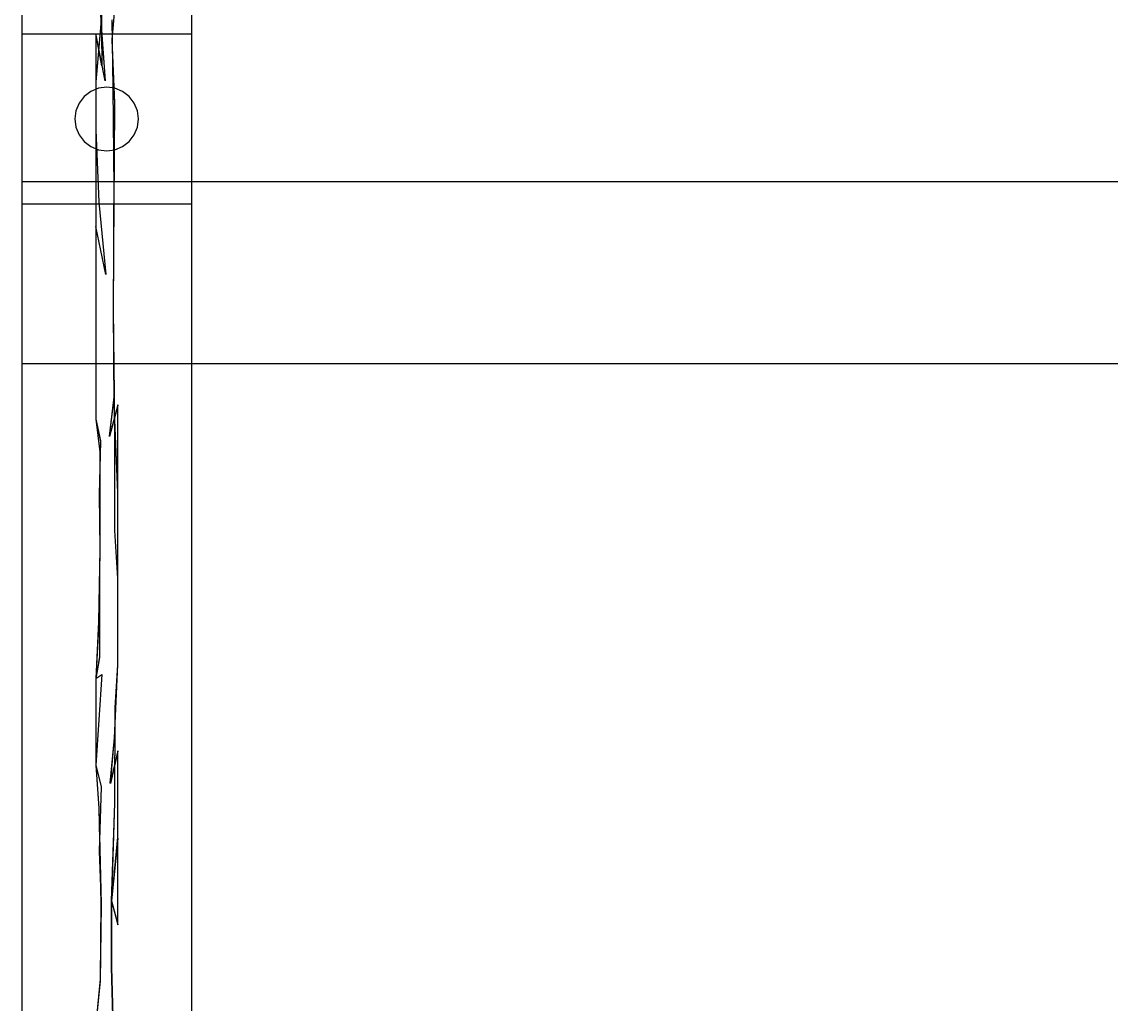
# Model space of a CAD drawing. Header units: millimetres. Extents: x -28.2 to 24.3, y -24.8 to 12.4.
# Drawn here: x -0.5892 to -0.2634, y -2.6909 to -2.3969 of the extents above; entities that cross this region are included whole.
import ezdxf

# ---------------------------------------------------------------- set-up
doc = ezdxf.new("R2010")
doc.units = ezdxf.units.MM
doc.layers.add('BUILDINGELEMENTPROXY', color=8, linetype='Continuous')

msp = doc.modelspace()

# ---------------------------------------------------------------- linework, layer by layer
at = {"layer": 'BUILDINGELEMENTPROXY'}
for p, q in [((-0.58922, -1.05629, 4.56187), (-0.58922, -3.05045, 3.30061)), ((-0.53842, -3.05045, 3.30061), (-0.53842, -1.05629, 4.56187)), ((-0.58922, -2.16916, 2.78074), (-0.58922, -2.49916, 2.78074)), ((-0.56604, -2.37781, 3.4561), (-0.56552, -2.39808, 3.44374)), ((-0.56604, -2.37784, 3.21774), (-0.56552, -2.39812, 3.20538)), ((-0.56604, -2.37787, 3.05889), (-0.56552, -2.39816, 3.04653)), ((-0.56603, -2.37736, 3.61299), (-0.56555, -2.39756, 3.60062)), ((-0.56603, -2.37736, 3.53349), (-0.56555, -2.39756, 3.52112)), ((-0.56603, -2.37739, 3.37464), (-0.56554, -2.39759, 3.36226)), ((-0.56603, -2.37742, 3.29529), (-0.56554, -2.39763, 3.28291)), ((-0.56603, -2.37742, 3.29529), (-0.56554, -2.39763, 3.28291)), ((-0.56603, -2.37746, 3.13643), (-0.56554, -2.39767, 3.12406)), ((-0.56603, -2.37746, 3.13643), (-0.56554, -2.39767, 3.12406)), ((-0.56219, -2.40223, 3.59772), (-0.56052, -2.38237, 3.60738)), ((-0.56219, -2.40223, 3.51822), (-0.56052, -2.38237, 3.52788)), ((-0.56218, -2.40224, 3.35938), (-0.56052, -2.38239, 3.36903)), ((-0.56218, -2.40225, 3.28005), (-0.56052, -2.38241, 3.28969)), ((-0.56218, -2.40225, 3.28005), (-0.56052, -2.38241, 3.28969)), ((-0.56218, -2.40226, 3.12121), (-0.56052, -2.38243, 3.13084)), ((-0.56218, -2.40226, 3.12121), (-0.56052, -2.38243, 3.13084)), ((-0.56216, -2.40238, 3.44106), (-0.56052, -2.38268, 3.45059)), ((-0.56216, -2.40239, 3.20272), (-0.56052, -2.38271, 3.21224)), ((-0.56216, -2.4024, 3.04388), (-0.56052, -2.38273, 3.05339)), ((-0.56558, -2.38605, 2.97028), (-0.56528, -2.41008, 2.95526)), ((-0.56558, -2.38605, 2.89078), (-0.56528, -2.41008, 2.87576)), ((-0.56555, -2.39756, 3.60062), (-0.56713, -2.41489, 3.58687)), ((-0.56555, -2.39756, 3.52112), (-0.56713, -2.41489, 3.50736)), ((-0.56554, -2.39759, 3.36226), (-0.56713, -2.41489, 3.34854)), ((-0.56554, -2.39763, 3.28291), (-0.56713, -2.41489, 3.26921)), ((-0.56554, -2.39763, 3.28291), (-0.56713, -2.41489, 3.26921)), ((-0.56554, -2.39767, 3.12406), (-0.56713, -2.41489, 3.11038)), ((-0.56554, -2.39767, 3.12406), (-0.56713, -2.41489, 3.11038)), ((-0.56187, -2.41673, 2.95076), (-0.56217, -2.39632, 2.96385)), ((-0.56187, -2.41673, 2.87126), (-0.56217, -2.39632, 2.88435)), ((-0.58922, -2.40061, 3.63799), (-0.58922, -2.45141, 3.63799)), ((-0.53842, -2.40061, 3.63799), (-0.58922, -2.40061, 3.63799)), ((-0.56433, -2.41462, 3.43377), (-0.56713, -2.40047, 3.4394)), ((-0.56713, -2.40047, 3.4394), (-0.56713, -2.40854, 3.43433)), ((-0.56432, -2.41463, 3.19543), (-0.56713, -2.40047, 3.20107)), ((-0.56713, -2.40047, 3.20107), (-0.56713, -2.40856, 3.19599)), ((-0.56432, -2.41465, 3.0366), (-0.56713, -2.40047, 3.04224)), ((-0.56713, -2.40047, 3.04224), (-0.56713, -2.40858, 3.03715)), ((-0.56528, -2.41008, 2.95526), (-0.56713, -2.40047, 2.95837)), ((-0.56713, -2.40047, 2.95837), (-0.56713, -2.40804, 2.95359)), ((-0.56528, -2.41008, 2.87576), (-0.56713, -2.40047, 2.87887)), ((-0.56713, -2.40047, 2.87887), (-0.56713, -2.40804, 2.87409)), ((-0.56552, -2.39808, 3.44374), (-0.56433, -2.41462, 3.43377)), ((-0.56552, -2.39812, 3.20538), (-0.56432, -2.41463, 3.19543)), ((-0.56552, -2.39816, 3.04653), (-0.56432, -2.41465, 3.0366)), ((-0.53842, -2.45141, 3.63799), (-0.53842, -2.40061, 3.63799)), ((-0.56142, -2.42117, 3.58518), (-0.56219, -2.40223, 3.59772)), ((-0.56142, -2.42117, 3.50567), (-0.56219, -2.40223, 3.51822)), ((-0.56142, -2.42119, 3.34683), (-0.56218, -2.40224, 3.35938)), ((-0.56142, -2.42121, 3.2675), (-0.56218, -2.40225, 3.28005)), ((-0.56142, -2.42121, 3.2675), (-0.56218, -2.40225, 3.28005)), ((-0.56142, -2.42123, 3.10866), (-0.56218, -2.40226, 3.12121)), ((-0.56142, -2.42123, 3.10866), (-0.56218, -2.40226, 3.12121)), ((-0.56143, -2.42146, 3.42848), (-0.56216, -2.40238, 3.44106)), ((-0.56143, -2.42148, 3.19014), (-0.56216, -2.40239, 3.20272)), ((-0.56143, -2.42151, 3.0313), (-0.56216, -2.4024, 3.04388)), ((-0.56713, -2.40804, 2.95359), (-0.56713, -2.42931, 2.94015)), ((-0.56713, -2.40804, 2.87409), (-0.56713, -2.42931, 2.86065)), ((-0.56713, -2.40854, 3.43433), (-0.56713, -2.42931, 3.42127)), ((-0.56713, -2.40856, 3.19599), (-0.56713, -2.42931, 3.18294)), ((-0.56713, -2.40858, 3.03715), (-0.56713, -2.42931, 3.02411)), ((-0.56629, -2.4168, 3.68371), (-0.56859, -2.41776, 3.68371)), ((-0.56713, -2.41489, 3.58687), (-0.56713, -2.42931, 3.57777)), ((-0.56713, -2.41489, 3.50736), (-0.56713, -2.42931, 3.49827)), ((-0.56713, -2.41489, 3.34854), (-0.56713, -2.42931, 3.33944)), ((-0.56713, -2.41489, 3.26921), (-0.56713, -2.42931, 3.26012)), ((-0.56713, -2.41489, 3.26921), (-0.56713, -2.42931, 3.26012)), ((-0.56713, -2.41489, 3.11038), (-0.56713, -2.42931, 3.10129)), ((-0.56713, -2.41489, 3.11038), (-0.56713, -2.42931, 3.10129)), ((-0.56382, -2.41648, 3.68371), (-0.56629, -2.4168, 3.68371)), ((-0.56136, -2.4168, 3.68371), (-0.56382, -2.41648, 3.68371)), ((-0.56158, -2.44685, 2.93149), (-0.56187, -2.41673, 2.95076)), ((-0.56158, -2.44685, 2.85199), (-0.56187, -2.41673, 2.87126)), ((-0.55906, -2.41776, 3.68371), (-0.56136, -2.4168, 3.68371)), ((-0.57056, -2.41927, 3.68371), (-0.57207, -2.42124, 3.68371)), ((-0.56859, -2.41776, 3.68371), (-0.57056, -2.41927, 3.68371)), ((-0.55709, -2.41927, 3.68371), (-0.55906, -2.41776, 3.68371)), ((-0.55558, -2.42124, 3.68371), (-0.55709, -2.41927, 3.68371)), ((-0.57303, -2.42354, 3.68371), (-0.57335, -2.42601, 3.68371)), ((-0.57207, -2.42124, 3.68371), (-0.57303, -2.42354, 3.68371)), ((-0.56155, -2.43794, 3.41824), (-0.56143, -2.42146, 3.42848)), ((-0.56155, -2.43797, 3.17989), (-0.56143, -2.42148, 3.19014)), ((-0.56155, -2.438, 3.02105), (-0.56143, -2.42151, 3.0313)), ((-0.56154, -2.43753, 3.57498), (-0.56142, -2.42117, 3.58518)), ((-0.56154, -2.43753, 3.49547), (-0.56142, -2.42117, 3.50567)), ((-0.56154, -2.43756, 3.33663), (-0.56142, -2.42119, 3.34683)), ((-0.56154, -2.43759, 3.25729), (-0.56142, -2.42121, 3.2675)), ((-0.56154, -2.43759, 3.25729), (-0.56142, -2.42121, 3.2675)), ((-0.56154, -2.43761, 3.09845), (-0.56142, -2.42123, 3.10866)), ((-0.56154, -2.43761, 3.09845), (-0.56142, -2.42123, 3.10866)), ((-0.55462, -2.42354, 3.68371), (-0.55558, -2.42124, 3.68371)), ((-0.5543, -2.42601, 3.68371), (-0.55462, -2.42354, 3.68371)), ((-0.57335, -2.42601, 3.68371), (-0.57303, -2.42847, 3.68371)), ((-0.55462, -2.42847, 3.68371), (-0.5543, -2.42601, 3.68371)), ((-0.57303, -2.42847, 3.68371), (-0.57207, -2.43077, 3.68371)), ((-0.56713, -2.42931, 3.57777), (-0.56614, -2.45095, 3.56648)), ((-0.56713, -2.42931, 3.49827), (-0.56614, -2.45095, 3.48698)), ((-0.56713, -2.42931, 3.42127), (-0.56616, -2.45095, 3.41)), ((-0.56713, -2.42931, 3.33944), (-0.56614, -2.45095, 3.32816)), ((-0.56713, -2.42931, 3.26012), (-0.56614, -2.45095, 3.24884)), ((-0.56713, -2.42931, 3.26012), (-0.56614, -2.45095, 3.24884)), ((-0.56713, -2.42931, 3.18294), (-0.56616, -2.45095, 3.17167)), ((-0.56713, -2.42931, 3.10129), (-0.56614, -2.45095, 3.09001)), ((-0.56713, -2.42931, 3.10129), (-0.56614, -2.45095, 3.09001)), ((-0.56713, -2.42931, 3.02411), (-0.56616, -2.45095, 3.01285)), ((-0.56713, -2.42931, 2.94015), (-0.56713, -2.43391, 2.93724)), ((-0.56713, -2.42931, 2.86065), (-0.56713, -2.43391, 2.85774)), ((-0.55558, -2.43077, 3.68371), (-0.55462, -2.42847, 3.68371)), ((-0.57207, -2.43077, 3.68371), (-0.57056, -2.43274, 3.68371)), ((-0.57056, -2.43274, 3.68371), (-0.56859, -2.43425, 3.68371)), ((-0.55906, -2.43425, 3.68371), (-0.55709, -2.43274, 3.68371)), ((-0.55709, -2.43274, 3.68371), (-0.55558, -2.43077, 3.68371)), ((-0.56859, -2.43425, 3.68371), (-0.56629, -2.43521, 3.68371)), ((-0.56713, -2.43391, 2.93724), (-0.56713, -2.45816, 2.92192)), ((-0.56713, -2.43391, 2.85774), (-0.56713, -2.45816, 2.84242)), ((-0.56629, -2.43521, 3.68371), (-0.56382, -2.43553, 3.68371)), ((-0.56382, -2.43553, 3.68371), (-0.56136, -2.43521, 3.68371)), ((-0.56136, -2.43521, 3.68371), (-0.55906, -2.43425, 3.68371)), ((-0.56166, -2.46485, 3.40142), (-0.56155, -2.43794, 3.41824)), ((-0.56166, -2.46482, 3.16311), (-0.56155, -2.43797, 3.17989)), ((-0.56166, -2.46479, 3.00431), (-0.56155, -2.438, 3.02105)), ((-0.56165, -2.4653, 3.55756), (-0.56154, -2.43753, 3.57498)), ((-0.56165, -2.4653, 3.47805), (-0.56154, -2.43753, 3.49547)), ((-0.56165, -2.46527, 3.31926), (-0.56154, -2.43756, 3.33663)), ((-0.56165, -2.46524, 3.23996), (-0.56154, -2.43759, 3.25729)), ((-0.56165, -2.46524, 3.23996), (-0.56154, -2.43759, 3.25729)), ((-0.56165, -2.4652, 3.08116), (-0.56154, -2.43761, 3.09845)), ((-0.56165, -2.4652, 3.08116), (-0.56154, -2.43761, 3.09845)), ((0.51078, -2.4448, 2.60641), (-0.58922, -2.4448, 2.60641)), ((-0.58922, -2.4448, 2.60641), (-0.58922, -2.7748, 2.60641)), ((-0.56168, -2.4647, 2.9203), (-0.56158, -2.44685, 2.93149)), ((-0.56168, -2.4647, 2.8408), (-0.56158, -2.44685, 2.85199)), ((-0.58922, -2.45141, 3.63799), (-0.53842, -2.45141, 3.63799)), ((-0.56616, -2.45095, 3.41), (-0.56409, -2.47258, 3.39736)), ((-0.56616, -2.45095, 3.17167), (-0.56409, -2.47258, 3.15904)), ((-0.56616, -2.45095, 3.01285), (-0.56409, -2.47258, 3.00022)), ((-0.56614, -2.45095, 3.56648), (-0.56413, -2.47258, 3.55377)), ((-0.56614, -2.45095, 3.48698), (-0.56413, -2.47258, 3.47427)), ((-0.56614, -2.45095, 3.32816), (-0.56413, -2.47258, 3.31545)), ((-0.56614, -2.45095, 3.24884), (-0.56413, -2.47258, 3.23614)), ((-0.56614, -2.45095, 3.24884), (-0.56413, -2.47258, 3.23614)), ((-0.56614, -2.45095, 3.09001), (-0.56412, -2.47258, 3.07732)), ((-0.56614, -2.45095, 3.09001), (-0.56412, -2.47258, 3.07732)), ((-0.56413, -2.47258, 3.55377), (-0.56713, -2.45816, 3.55958)), ((-0.56713, -2.45816, 3.55958), (-0.56713, -2.45997, 3.55844)), ((-0.56413, -2.47258, 3.47427), (-0.56713, -2.45816, 3.48008)), ((-0.56713, -2.45816, 3.48008), (-0.56713, -2.45997, 3.47894)), ((-0.56409, -2.47258, 3.39736), (-0.56713, -2.45816, 3.40313)), ((-0.56713, -2.45816, 3.40313), (-0.56713, -2.46024, 3.40182)), ((-0.56413, -2.47258, 3.31545), (-0.56713, -2.45816, 3.32126)), ((-0.56713, -2.45816, 3.32126), (-0.56713, -2.45999, 3.3201)), ((-0.56413, -2.47258, 3.23614), (-0.56713, -2.45816, 3.24194)), ((-0.56713, -2.45816, 3.24194), (-0.56713, -2.46, 3.24077)), ((-0.56413, -2.47258, 3.23614), (-0.56713, -2.45816, 3.24194)), ((-0.56713, -2.45816, 3.24194), (-0.56713, -2.46, 3.24077)), ((-0.56409, -2.47258, 3.15904), (-0.56713, -2.45816, 3.16481)), ((-0.56713, -2.45816, 3.16481), (-0.56713, -2.46026, 3.16349)), ((-0.56412, -2.47258, 3.07732), (-0.56713, -2.45816, 3.08312)), ((-0.56713, -2.45816, 3.08312), (-0.56713, -2.46002, 3.08194)), ((-0.56412, -2.47258, 3.07732), (-0.56713, -2.45816, 3.08312)), ((-0.56713, -2.45816, 3.08312), (-0.56713, -2.46002, 3.08194)), ((-0.56409, -2.47258, 3.00022), (-0.56713, -2.45816, 3.00599)), ((-0.56713, -2.45816, 3.00599), (-0.56713, -2.46028, 3.00465)), ((-0.56713, -2.45816, 2.92192), (-0.56713, -2.45979, 2.92089)), ((-0.56713, -2.45816, 2.84242), (-0.56713, -2.45979, 2.84139)), ((-0.56713, -2.45979, 2.92089), (-0.56713, -2.48566, 2.90454)), ((-0.56713, -2.45979, 2.84139), (-0.56713, -2.48566, 2.82504)), ((-0.56713, -2.45997, 3.55844), (-0.56713, -2.48583, 3.54213)), ((-0.56713, -2.45997, 3.47894), (-0.56713, -2.48583, 3.46262)), ((-0.56713, -2.45999, 3.3201), (-0.56713, -2.48585, 3.30379)), ((-0.56713, -2.46, 3.24077), (-0.56713, -2.48587, 3.22447)), ((-0.56713, -2.46, 3.24077), (-0.56713, -2.48587, 3.22447)), ((-0.56713, -2.46002, 3.08194), (-0.56713, -2.48589, 3.06564)), ((-0.56713, -2.46002, 3.08194), (-0.56713, -2.48589, 3.06564)), ((-0.56713, -2.46024, 3.40182), (-0.56713, -2.48609, 3.38557)), ((-0.56713, -2.46026, 3.16349), (-0.56713, -2.48611, 3.14724)), ((-0.56713, -2.46028, 3.00465), (-0.56713, -2.48613, 2.98841)), ((-0.56183, -2.48366, 3.30781), (-0.56165, -2.46527, 3.31926)), ((-0.56183, -2.48371, 3.5461), (-0.56165, -2.4653, 3.55756)), ((-0.56183, -2.48371, 3.4666), (-0.56165, -2.4653, 3.47805)), ((-0.56182, -2.48356, 3.06973), (-0.56165, -2.4652, 3.08116)), ((-0.56182, -2.48356, 3.06973), (-0.56165, -2.4652, 3.08116)), ((-0.56182, -2.48361, 3.22852), (-0.56165, -2.46524, 3.23996)), ((-0.56182, -2.48361, 3.22852), (-0.56165, -2.46524, 3.23996)), ((-0.56181, -2.483, 2.90884), (-0.56168, -2.4647, 2.9203)), ((-0.56181, -2.483, 2.82934), (-0.56168, -2.4647, 2.8408)), ((-0.56178, -2.48303, 3.39008), (-0.56166, -2.46485, 3.40142)), ((-0.56177, -2.48294, 2.993), (-0.56166, -2.46479, 3.00431)), ((-0.56177, -2.48299, 3.15179), (-0.56166, -2.46482, 3.16311)), ((-0.56713, -2.48566, 2.90454), (-0.56713, -2.487, 2.9037)), ((-0.56713, -2.48566, 2.82504), (-0.56713, -2.487, 2.82419)), ((-0.56713, -2.48583, 3.54213), (-0.56713, -2.487, 3.54139)), ((-0.56713, -2.48583, 3.46262), (-0.56713, -2.487, 3.46189)), ((-0.56713, -2.48585, 3.30379), (-0.56713, -2.487, 3.30307)), ((-0.56152, -2.5085, 3.29188), (-0.56183, -2.48366, 3.30781)), ((-0.56153, -2.50863, 3.53012), (-0.56183, -2.48371, 3.5461)), ((-0.56153, -2.50863, 3.45062), (-0.56183, -2.48371, 3.4666)), ((-0.56152, -2.50853, 3.05373), (-0.56182, -2.48356, 3.06973)), ((-0.56152, -2.50853, 3.05373), (-0.56182, -2.48356, 3.06973)), ((-0.56152, -2.50852, 3.21256), (-0.56182, -2.48361, 3.22852)), ((-0.56152, -2.50852, 3.21256), (-0.56182, -2.48361, 3.22852)), ((-0.56153, -2.5084, 2.89254), (-0.56181, -2.483, 2.90884)), ((-0.56153, -2.5084, 2.81304), (-0.56181, -2.483, 2.82934)), ((-0.56158, -2.51127, 3.37216), (-0.56178, -2.48303, 3.39008)), ((-0.56158, -2.51131, 2.975), (-0.56177, -2.48294, 2.993)), ((-0.56158, -2.51129, 3.13383), (-0.56177, -2.48299, 3.15179)), ((-0.56713, -2.48587, 3.22447), (-0.56713, -2.487, 3.22376)), ((-0.56713, -2.48587, 3.22447), (-0.56713, -2.487, 3.22376)), ((-0.56713, -2.48589, 3.06564), (-0.56713, -2.487, 3.06494)), ((-0.56713, -2.48589, 3.06564), (-0.56713, -2.487, 3.06494)), ((-0.56713, -2.48609, 3.38557), (-0.56713, -2.487, 3.385)), ((-0.56713, -2.48611, 3.14724), (-0.56713, -2.487, 3.14668)), ((-0.56713, -2.48613, 2.98841), (-0.56713, -2.487, 2.98786)), ((-0.56713, -2.487, 3.54139), (-0.56713, -2.5117, 3.52581)), ((-0.56713, -2.487, 3.46189), (-0.56713, -2.5117, 3.44631)), ((-0.56713, -2.487, 3.385), (-0.56713, -2.51195, 3.36931)), ((-0.56713, -2.487, 3.30307), (-0.56713, -2.51172, 3.28749)), ((-0.56713, -2.487, 3.22376), (-0.56713, -2.51173, 3.20816)), ((-0.56713, -2.487, 3.22376), (-0.56713, -2.51173, 3.20816)), ((-0.56713, -2.487, 3.14668), (-0.56713, -2.51196, 3.13098)), ((-0.56713, -2.487, 3.06494), (-0.56713, -2.51175, 3.04934)), ((-0.56713, -2.487, 3.06494), (-0.56713, -2.51175, 3.04934)), ((-0.56713, -2.487, 2.98786), (-0.56713, -2.51198, 2.97216)), ((-0.56713, -2.487, 2.9037), (-0.56713, -2.51154, 2.88819)), ((-0.56713, -2.487, 2.82419), (-0.56713, -2.51154, 2.80869)), ((-0.58922, -2.49916, 2.78074), (0.51078, -2.49916, 2.78074)), ((-0.56302, -2.52106, 3.52311), (-0.56153, -2.50863, 3.53012)), ((-0.56302, -2.52106, 3.44361), (-0.56153, -2.50863, 3.45062)), ((-0.56301, -2.5209, 2.88547), (-0.56153, -2.5084, 2.89254)), ((-0.56301, -2.5209, 2.80597), (-0.56153, -2.5084, 2.81304)), ((-0.56136, -2.52465, 3.28153), (-0.56152, -2.5085, 3.29188)), ((-0.56136, -2.52467, 3.20221), (-0.56152, -2.50852, 3.21256)), ((-0.56136, -2.52467, 3.20221), (-0.56152, -2.50852, 3.21256)), ((-0.56136, -2.52468, 3.04338), (-0.56152, -2.50853, 3.05373)), ((-0.56136, -2.52468, 3.04338), (-0.56152, -2.50853, 3.05373)), ((-0.56713, -2.51154, 2.88819), (-0.56713, -2.51584, 2.88547)), ((-0.56713, -2.51154, 2.80869), (-0.56713, -2.51584, 2.80597)), ((-0.56713, -2.5117, 3.52581), (-0.56713, -2.51584, 3.5232)), ((-0.56713, -2.5117, 3.44631), (-0.56713, -2.51584, 3.4437)), ((-0.56713, -2.51172, 3.28749), (-0.56713, -2.51584, 3.28489)), ((-0.56713, -2.51173, 3.20816), (-0.56713, -2.51584, 3.20557)), ((-0.56713, -2.51173, 3.20816), (-0.56713, -2.51584, 3.20557)), ((-0.56713, -2.51175, 3.04934), (-0.56713, -2.51584, 3.04676)), ((-0.56713, -2.51175, 3.04934), (-0.56713, -2.51584, 3.04676)), ((-0.56052, -2.5117, 3.52581), (-0.56302, -2.52106, 3.52311)), ((-0.56052, -2.5117, 3.44631), (-0.56302, -2.52106, 3.44361)), ((-0.56052, -2.51154, 2.88819), (-0.56301, -2.5209, 2.88547)), ((-0.56052, -2.51154, 2.80869), (-0.56301, -2.5209, 2.80597)), ((-0.56052, -2.5378, 3.35306), (-0.56158, -2.51127, 3.37216)), ((-0.56052, -2.53782, 3.11473), (-0.56158, -2.51129, 3.13383)), ((-0.56052, -2.53783, 2.95591), (-0.56158, -2.51131, 2.975)), ((-0.56052, -2.51584, 2.88547), (-0.56052, -2.51154, 2.88819)), ((-0.56052, -2.51584, 2.80597), (-0.56052, -2.51154, 2.80869)), ((-0.56052, -2.51584, 3.5232), (-0.56052, -2.5117, 3.52581)), ((-0.56052, -2.51584, 3.4437), (-0.56052, -2.5117, 3.44631)), ((-0.56713, -2.51195, 3.36931), (-0.56713, -2.51584, 3.36686)), ((-0.56713, -2.51196, 3.13098), (-0.56713, -2.51584, 3.12855)), ((-0.56713, -2.51198, 2.97216), (-0.56713, -2.51584, 2.96974)), ((-0.56713, -2.51584, 3.5232), (-0.56567, -2.52252, 3.52173)), ((-0.56713, -2.51584, 3.4437), (-0.56567, -2.52252, 3.44222)), ((-0.56713, -2.51584, 3.36686), (-0.56592, -2.52561, 3.36327)), ((-0.56713, -2.51584, 3.28489), (-0.56592, -2.52544, 3.28139)), ((-0.56713, -2.51584, 3.20557), (-0.56592, -2.52545, 3.20207)), ((-0.56713, -2.51584, 3.20557), (-0.56592, -2.52545, 3.20207)), ((-0.56713, -2.51584, 3.12855), (-0.56592, -2.52562, 3.12495)), ((-0.56713, -2.51584, 3.04676), (-0.56592, -2.52546, 3.04325)), ((-0.56713, -2.51584, 3.04676), (-0.56592, -2.52546, 3.04325)), ((-0.56713, -2.51584, 2.96974), (-0.56592, -2.52564, 2.96613)), ((-0.56713, -2.51584, 2.88547), (-0.56566, -2.52236, 2.88409)), ((-0.56713, -2.51584, 2.80597), (-0.56566, -2.52236, 2.80459)), ((-0.56052, -2.53756, 3.5095), (-0.56052, -2.51584, 3.5232)), ((-0.56052, -2.53756, 3.43), (-0.56052, -2.51584, 3.4437)), ((-0.56052, -2.53741, 2.87184), (-0.56052, -2.51584, 2.88547)), ((-0.56052, -2.53741, 2.79234), (-0.56052, -2.51584, 2.80597)), ((-0.56567, -2.52252, 3.52173), (-0.56612, -2.53843, 3.51133)), ((-0.56567, -2.52252, 3.44222), (-0.56612, -2.53843, 3.43183)), ((-0.56566, -2.52236, 2.88409), (-0.56611, -2.53837, 2.87362)), ((-0.56566, -2.52236, 2.80459), (-0.56611, -2.53837, 2.79412)), ((-0.56136, -2.54914, 3.26608), (-0.56136, -2.52465, 3.28153)), ((-0.56136, -2.54915, 3.18677), (-0.56136, -2.52467, 3.20221)), ((-0.56136, -2.54915, 3.18677), (-0.56136, -2.52467, 3.20221)), ((-0.56136, -2.54917, 3.02795), (-0.56136, -2.52468, 3.04338)), ((-0.56136, -2.54917, 3.02795), (-0.56136, -2.52468, 3.04338)), ((-0.56592, -2.52544, 3.28139), (-0.56593, -2.54546, 3.26875)), ((-0.56592, -2.52545, 3.20207), (-0.56593, -2.54548, 3.18943)), ((-0.56592, -2.52545, 3.20207), (-0.56593, -2.54548, 3.18943)), ((-0.56592, -2.52546, 3.04325), (-0.56593, -2.5455, 3.03061)), ((-0.56592, -2.52546, 3.04325), (-0.56593, -2.5455, 3.03061)), ((-0.56592, -2.52561, 3.36327), (-0.56593, -2.54572, 3.35062)), ((-0.56592, -2.52562, 3.12495), (-0.56593, -2.54574, 3.1123)), ((-0.56592, -2.52564, 2.96613), (-0.56593, -2.54576, 2.95347)), ((-0.56052, -2.54171, 2.86912), (-0.56052, -2.53741, 2.87184)), ((-0.56052, -2.54171, 2.78962), (-0.56052, -2.53741, 2.79234)), ((-0.56052, -2.5417, 3.50689), (-0.56052, -2.53756, 3.5095)), ((-0.56052, -2.5417, 3.42739), (-0.56052, -2.53756, 3.43)), ((-0.56052, -2.54169, 3.35061), (-0.56052, -2.5378, 3.35306)), ((-0.56052, -2.54169, 3.1123), (-0.56052, -2.53782, 3.11473)), ((-0.56052, -2.54169, 2.95349), (-0.56052, -2.53783, 2.95591)), ((-0.56612, -2.53843, 3.51133), (-0.56591, -2.55464, 3.50129)), ((-0.56612, -2.53843, 3.43183), (-0.56591, -2.55464, 3.42179)), ((-0.56611, -2.53837, 2.87362), (-0.56589, -2.55465, 2.86352)), ((-0.56611, -2.53837, 2.79412), (-0.56589, -2.55465, 2.78402)), ((-0.56052, -2.56365, 3.3368), (-0.56052, -2.54169, 3.35061)), ((-0.56052, -2.56367, 3.09848), (-0.56052, -2.54169, 3.1123)), ((-0.56052, -2.56368, 2.93967), (-0.56052, -2.54169, 2.95349)), ((-0.56052, -2.56343, 3.49319), (-0.56052, -2.5417, 3.50689)), ((-0.56052, -2.56343, 3.41368), (-0.56052, -2.5417, 3.42739)), ((-0.56052, -2.56329, 2.85549), (-0.56052, -2.54171, 2.86912)), ((-0.56052, -2.56329, 2.77598), (-0.56052, -2.54171, 2.78962)), ((-0.56593, -2.54546, 3.26875), (-0.56603, -2.57001, 3.25319)), ((-0.56593, -2.54548, 3.18943), (-0.56603, -2.57002, 3.17388)), ((-0.56593, -2.54548, 3.18943), (-0.56603, -2.57002, 3.17388)), ((-0.56593, -2.5455, 3.03061), (-0.56602, -2.57003, 3.01507)), ((-0.56593, -2.5455, 3.03061), (-0.56602, -2.57003, 3.01507)), ((-0.56593, -2.54572, 3.35062), (-0.56602, -2.57012, 3.3352)), ((-0.56593, -2.54574, 3.1123), (-0.56602, -2.57013, 3.09689)), ((-0.56593, -2.54576, 2.95347), (-0.56602, -2.57014, 2.93808)), ((-0.56052, -2.56345, 3.25487), (-0.56136, -2.54914, 3.26608)), ((-0.56052, -2.56346, 3.17555), (-0.56136, -2.54915, 3.18677)), ((-0.56052, -2.56346, 3.17555), (-0.56136, -2.54915, 3.18677)), ((-0.56052, -2.56348, 3.01673), (-0.56136, -2.54917, 3.02795)), ((-0.56052, -2.56348, 3.01673), (-0.56136, -2.54917, 3.02795)), ((-0.56589, -2.55465, 2.86352), (-0.56624, -2.57645, 2.84942)), ((-0.56589, -2.55465, 2.78402), (-0.56624, -2.57645, 2.76992)), ((-0.56591, -2.55464, 3.50129), (-0.56623, -2.57634, 3.48731)), ((-0.56591, -2.55464, 3.42179), (-0.56623, -2.57634, 3.40781)), ((-0.56052, -2.56759, 2.85277), (-0.56052, -2.56329, 2.85549)), ((-0.56052, -2.56759, 2.77327), (-0.56052, -2.56329, 2.77598)), ((-0.56052, -2.56757, 3.49057), (-0.56052, -2.56343, 3.49319)), ((-0.56052, -2.56757, 3.41107), (-0.56052, -2.56343, 3.41368)), ((-0.56052, -2.56757, 3.25227), (-0.56052, -2.56345, 3.25487)), ((-0.56052, -2.56757, 3.17296), (-0.56052, -2.56346, 3.17555)), ((-0.56052, -2.56757, 3.17296), (-0.56052, -2.56346, 3.17555)), ((-0.56052, -2.56756, 3.01416), (-0.56052, -2.56348, 3.01673)), ((-0.56052, -2.56756, 3.01416), (-0.56052, -2.56348, 3.01673)), ((-0.56052, -2.56754, 3.33435), (-0.56052, -2.56365, 3.3368)), ((-0.56052, -2.56754, 3.09605), (-0.56052, -2.56367, 3.09848)), ((-0.56052, -2.56754, 2.93724), (-0.56052, -2.56368, 2.93967)), ((-0.56603, -2.57001, 3.25319), (-0.56596, -2.5869, 3.2426)), ((-0.56603, -2.57002, 3.17388), (-0.56596, -2.58692, 3.16328)), ((-0.56603, -2.57002, 3.17388), (-0.56596, -2.58692, 3.16328)), ((-0.56602, -2.57003, 3.01507), (-0.56596, -2.58693, 3.00447)), ((-0.56602, -2.57003, 3.01507), (-0.56596, -2.58693, 3.00447)), ((-0.56602, -2.57012, 3.3352), (-0.56595, -2.58709, 3.32459)), ((-0.56602, -2.57013, 3.09689), (-0.56595, -2.5871, 3.08628)), ((-0.56602, -2.57014, 2.93808), (-0.56595, -2.58711, 2.92747)), ((-0.56052, -2.5895, 3.32055), (-0.56052, -2.56754, 3.33435)), ((-0.56052, -2.58952, 3.08223), (-0.56052, -2.56754, 3.09605)), ((-0.56052, -2.58953, 2.92342), (-0.56052, -2.56754, 2.93724)), ((-0.56052, -2.58934, 3.00043), (-0.56052, -2.56756, 3.01416)), ((-0.56052, -2.58934, 3.00043), (-0.56052, -2.56756, 3.01416)), ((-0.56052, -2.5893, 3.47687), (-0.56052, -2.56757, 3.49057)), ((-0.56052, -2.5893, 3.39737), (-0.56052, -2.56757, 3.41107)), ((-0.56052, -2.58931, 3.23856), (-0.56052, -2.56757, 3.25227)), ((-0.56052, -2.58933, 3.15925), (-0.56052, -2.56757, 3.17296)), ((-0.56052, -2.58933, 3.15925), (-0.56052, -2.56757, 3.17296)), ((-0.56052, -2.58916, 2.83913), (-0.56052, -2.56759, 2.85277)), ((-0.56052, -2.58916, 2.75963), (-0.56052, -2.56759, 2.77327)), ((-0.56623, -2.57634, 3.48731), (-0.56713, -2.59344, 3.47426)), ((-0.56623, -2.57634, 3.40781), (-0.56713, -2.59344, 3.39476)), ((-0.56624, -2.57645, 2.84942), (-0.56713, -2.59346, 2.83642)), ((-0.56624, -2.57645, 2.76992), (-0.56713, -2.59346, 2.75692)), ((-0.56596, -2.5869, 3.2426), (-0.56713, -2.59343, 3.23596)), ((-0.56596, -2.58692, 3.16328), (-0.56713, -2.59343, 3.15666)), ((-0.56596, -2.58692, 3.16328), (-0.56713, -2.59343, 3.15666)), ((-0.56596, -2.58693, 3.00447), (-0.56713, -2.59343, 2.99786)), ((-0.56596, -2.58693, 3.00447), (-0.56713, -2.59343, 2.99786)), ((-0.56595, -2.58709, 3.32459), (-0.56713, -2.5934, 3.3181)), ((-0.56595, -2.5871, 3.08628), (-0.56713, -2.59339, 3.0798)), ((-0.56595, -2.58711, 2.92747), (-0.56713, -2.59339, 2.921)), ((-0.56151, -2.61126, 2.82752), (-0.56052, -2.58916, 2.83913)), ((-0.56151, -2.61126, 2.74802), (-0.56052, -2.58916, 2.75963)), ((-0.5615, -2.61116, 3.46543), (-0.56052, -2.5893, 3.47687)), ((-0.5615, -2.61116, 3.38593), (-0.56052, -2.5893, 3.39737)), ((-0.56131, -2.60224, 3.23254), (-0.56052, -2.58931, 3.23856)), ((-0.56131, -2.60226, 3.15323), (-0.56052, -2.58933, 3.15925)), ((-0.56131, -2.60226, 3.15323), (-0.56052, -2.58933, 3.15925)), ((-0.56131, -2.60227, 2.99442), (-0.56052, -2.58934, 3.00043)), ((-0.56131, -2.60227, 2.99442), (-0.56052, -2.58934, 3.00043)), ((-0.5613, -2.60243, 3.31455), (-0.56052, -2.5895, 3.32055)), ((-0.5613, -2.60245, 3.07624), (-0.56052, -2.58952, 3.08223)), ((-0.5613, -2.60246, 2.91743), (-0.56052, -2.58953, 2.92342)), ((-0.56713, -2.59344, 3.47426), (-0.5653, -2.59222, 3.47798)), ((-0.5653, -2.59222, 3.47798), (-0.56713, -2.6193, 3.45795)), ((-0.56713, -2.59344, 3.39476), (-0.5653, -2.59222, 3.39848)), ((-0.5653, -2.59222, 3.39848), (-0.56713, -2.6193, 3.37845)), ((-0.56713, -2.59339, 3.0798), (-0.56713, -2.61537, 3.06598)), ((-0.56713, -2.59339, 2.921), (-0.56713, -2.61538, 2.90717)), ((-0.56713, -2.5934, 3.3181), (-0.56713, -2.61536, 3.30429)), ((-0.56713, -2.59343, 3.23596), (-0.56713, -2.61518, 3.22225)), ((-0.56713, -2.59343, 3.15666), (-0.56713, -2.61519, 3.14294)), ((-0.56713, -2.59343, 3.15666), (-0.56713, -2.61519, 3.14294)), ((-0.56713, -2.59343, 2.99786), (-0.56713, -2.61521, 2.98413)), ((-0.56713, -2.59343, 2.99786), (-0.56713, -2.61521, 2.98413)), ((-0.56713, -2.59346, 2.83642), (-0.56713, -2.61504, 2.82278)), ((-0.56713, -2.59346, 2.75692), (-0.56713, -2.61504, 2.74328)), ((-0.56143, -2.63047, 3.21487), (-0.56131, -2.60224, 3.23254)), ((-0.56143, -2.63049, 3.13556), (-0.56131, -2.60226, 3.15323)), ((-0.56143, -2.63049, 3.13556), (-0.56131, -2.60226, 3.15323)), ((-0.56143, -2.63052, 2.97675), (-0.56131, -2.60227, 2.99442)), ((-0.56143, -2.63052, 2.97675), (-0.56131, -2.60227, 2.99442)), ((-0.56143, -2.63077, 3.29687), (-0.5613, -2.60243, 3.31455)), ((-0.56143, -2.63079, 3.05856), (-0.5613, -2.60245, 3.07624)), ((-0.56143, -2.63082, 2.89975), (-0.5613, -2.60246, 2.91743)), ((-0.56277, -2.62473, 2.81979), (-0.56151, -2.61126, 2.82752)), ((-0.56277, -2.62473, 2.74028), (-0.56151, -2.61126, 2.74802)), ((-0.56271, -2.62482, 3.45758), (-0.5615, -2.61116, 3.46543)), ((-0.56271, -2.62482, 3.37807), (-0.5615, -2.61116, 3.38593)), ((-0.56713, -2.61504, 2.82278), (-0.56713, -2.61934, 2.82007)), ((-0.56713, -2.61504, 2.74328), (-0.56713, -2.61934, 2.74056)), ((-0.56713, -2.61518, 3.22225), (-0.56713, -2.6193, 3.21965)), ((-0.56713, -2.61519, 3.14294), (-0.56713, -2.6193, 3.14035)), ((-0.56713, -2.61519, 3.14294), (-0.56713, -2.6193, 3.14035)), ((-0.56713, -2.61521, 2.98413), (-0.56713, -2.61929, 2.98156)), ((-0.56713, -2.61521, 2.98413), (-0.56713, -2.61929, 2.98156)), ((-0.56713, -2.61536, 3.30429), (-0.56713, -2.61925, 3.30184)), ((-0.56713, -2.61537, 3.06598), (-0.56713, -2.61924, 3.06355)), ((-0.56713, -2.61538, 2.90717), (-0.56713, -2.61924, 2.90475)), ((-0.56052, -2.61504, 2.82278), (-0.56277, -2.62473, 2.81979)), ((-0.56052, -2.61504, 2.74328), (-0.56277, -2.62473, 2.74028)), ((-0.56052, -2.61516, 3.46056), (-0.56271, -2.62482, 3.45758)), ((-0.56052, -2.61516, 3.38106), (-0.56271, -2.62482, 3.37807)), ((-0.56052, -2.61934, 2.82007), (-0.56052, -2.61504, 2.82278)), ((-0.56052, -2.61934, 2.74056), (-0.56052, -2.61504, 2.74328)), ((-0.56052, -2.6193, 3.45795), (-0.56052, -2.61516, 3.46056)), ((-0.56052, -2.6193, 3.37845), (-0.56052, -2.61516, 3.38106)), ((-0.56713, -2.61924, 3.06355), (-0.56623, -2.63217, 3.05768)), ((-0.56713, -2.61924, 2.90475), (-0.56623, -2.63217, 2.89889)), ((-0.56713, -2.61925, 3.30184), (-0.56623, -2.63217, 3.29598)), ((-0.56713, -2.61929, 2.98156), (-0.56623, -2.63222, 2.97567)), ((-0.56713, -2.61929, 2.98156), (-0.56623, -2.63222, 2.97567)), ((-0.56713, -2.6193, 3.45795), (-0.5655, -2.62584, 3.45667)), ((-0.56713, -2.6193, 3.37845), (-0.5655, -2.62584, 3.37717)), ((-0.56713, -2.6193, 3.21965), (-0.56623, -2.63223, 3.21375)), ((-0.56713, -2.6193, 3.14035), (-0.56623, -2.63223, 3.13446)), ((-0.56713, -2.6193, 3.14035), (-0.56623, -2.63223, 3.13446)), ((-0.56713, -2.61934, 2.82007), (-0.56553, -2.62578, 2.81883)), ((-0.56713, -2.61934, 2.74056), (-0.56553, -2.62578, 2.73932)), ((-0.56052, -2.64103, 3.44424), (-0.56052, -2.6193, 3.45795)), ((-0.56052, -2.64103, 3.36474), (-0.56052, -2.6193, 3.37845)), ((-0.56052, -2.64091, 2.80643), (-0.56052, -2.61934, 2.82007)), ((-0.56052, -2.64091, 2.72693), (-0.56052, -2.61934, 2.74056)), ((-0.5655, -2.62584, 3.45667), (-0.56606, -2.64493, 3.44422)), ((-0.5655, -2.62584, 3.37717), (-0.56606, -2.64493, 3.36472)), ((-0.56553, -2.62578, 2.81883), (-0.56605, -2.64505, 2.80626)), ((-0.56553, -2.62578, 2.73932), (-0.56605, -2.64505, 2.72676)), ((-0.56623, -2.63217, 3.29598), (-0.56555, -2.66069, 3.2786)), ((-0.56623, -2.63217, 3.05768), (-0.56555, -2.66067, 3.04032)), ((-0.56623, -2.63217, 2.89889), (-0.56556, -2.66066, 2.88153)), ((-0.56623, -2.63222, 2.97567), (-0.56552, -2.66084, 2.9582)), ((-0.56623, -2.63222, 2.97567), (-0.56552, -2.66084, 2.9582)), ((-0.56623, -2.63223, 3.21375), (-0.56551, -2.66087, 3.19627)), ((-0.56623, -2.63223, 3.13446), (-0.56552, -2.66086, 3.11699)), ((-0.56623, -2.63223, 3.13446), (-0.56552, -2.66086, 3.11699)), ((-0.56238, -2.65998, 2.88211), (-0.56143, -2.63082, 2.89975)), ((-0.56237, -2.65995, 3.27921), (-0.56143, -2.63077, 3.29687)), ((-0.56237, -2.65997, 3.04091), (-0.56143, -2.63079, 3.05856)), ((-0.56233, -2.65977, 3.11778), (-0.56143, -2.63049, 3.13556)), ((-0.56233, -2.65977, 3.11778), (-0.56143, -2.63049, 3.13556)), ((-0.56233, -2.65979, 2.95898), (-0.56143, -2.63052, 2.97675)), ((-0.56233, -2.65979, 2.95898), (-0.56143, -2.63052, 2.97675)), ((-0.56232, -2.65976, 3.19708), (-0.56143, -2.63047, 3.21487)), ((-0.56052, -2.64124, 2.89092), (-0.56238, -2.65998, 2.88211)), ((-0.56052, -2.64121, 3.28804), (-0.56237, -2.65995, 3.27921)), ((-0.56052, -2.64122, 3.04973), (-0.56237, -2.65997, 3.04091)), ((-0.56232, -2.65974, 3.43538), (-0.56052, -2.64103, 3.44424)), ((-0.56232, -2.65974, 3.35588), (-0.56052, -2.64103, 3.36474)), ((-0.56229, -2.65961, 2.79754), (-0.56052, -2.64091, 2.80643)), ((-0.56229, -2.65961, 2.71804), (-0.56052, -2.64091, 2.72693)), ((-0.56052, -2.6451, 3.28559), (-0.56052, -2.64121, 3.28804)), ((-0.56052, -2.6451, 3.04729), (-0.56052, -2.64122, 3.04973)), ((-0.56052, -2.64509, 2.8885), (-0.56052, -2.64124, 2.89092)), ((-0.56606, -2.64493, 3.44422), (-0.56551, -2.66089, 3.43456)), ((-0.56606, -2.64493, 3.36472), (-0.56551, -2.66089, 3.35506)), ((-0.56605, -2.64505, 2.80626), (-0.56548, -2.66102, 2.79658)), ((-0.56605, -2.64505, 2.72676), (-0.56548, -2.66102, 2.71708)), ((-0.56052, -2.66709, 2.87468), (-0.56052, -2.64509, 2.8885)), ((-0.56052, -2.66706, 3.27178), (-0.56052, -2.6451, 3.28559)), ((-0.56052, -2.66707, 3.03348), (-0.56052, -2.6451, 3.04729)), ((-0.56548, -2.66102, 2.79658), (-0.56582, -2.68395, 2.78187)), ((-0.56548, -2.66102, 2.71708), (-0.56582, -2.68395, 2.70237)), ((-0.56551, -2.66087, 3.19627), (-0.5658, -2.6837, 3.18169)), ((-0.56551, -2.66089, 3.43456), (-0.5658, -2.68373, 3.41996)), ((-0.56551, -2.66089, 3.35506), (-0.5658, -2.68373, 3.34046)), ((-0.56552, -2.66084, 2.9582), (-0.56579, -2.68365, 2.94364)), ((-0.56552, -2.66084, 2.9582), (-0.56579, -2.68365, 2.94364)), ((-0.56552, -2.66086, 3.11699), (-0.56579, -2.68368, 3.10242)), ((-0.56552, -2.66086, 3.11699), (-0.56579, -2.68368, 3.10242)), ((-0.56556, -2.66066, 2.88153), (-0.56577, -2.68333, 2.86714)), ((-0.56555, -2.66067, 3.04032), (-0.56577, -2.68335, 3.02591)), ((-0.56555, -2.66069, 3.2786), (-0.56577, -2.68338, 3.26419)), ((-0.56238, -2.65998, 2.88211), (-0.56052, -2.66709, 2.87468)), ((-0.56228, -2.68001, 2.86947), (-0.56238, -2.65998, 2.88211)), ((-0.56237, -2.65995, 3.27921), (-0.56052, -2.66706, 3.27178)), ((-0.56228, -2.67999, 3.26657), (-0.56237, -2.65995, 3.27921)), ((-0.56237, -2.65997, 3.04091), (-0.56052, -2.66707, 3.03348)), ((-0.56228, -2.68, 3.02827), (-0.56237, -2.65997, 3.04091)), ((-0.56236, -2.67973, 2.78486), (-0.56229, -2.65961, 2.79754)), ((-0.56236, -2.67973, 2.70536), (-0.56229, -2.65961, 2.71804)), ((-0.56233, -2.67983, 3.42272), (-0.56232, -2.65974, 3.43538)), ((-0.56233, -2.67983, 3.34321), (-0.56232, -2.65974, 3.35588)), ((-0.56232, -2.67985, 3.10512), (-0.56233, -2.65977, 3.11778)), ((-0.56232, -2.67985, 3.10512), (-0.56233, -2.65977, 3.11778)), ((-0.56232, -2.67986, 2.94632), (-0.56233, -2.65979, 2.95898)), ((-0.56232, -2.67986, 2.94632), (-0.56233, -2.65979, 2.95898)), ((-0.56232, -2.67984, 3.18442), (-0.56232, -2.65976, 3.19708)), ((-0.56153, -2.71027, 2.76498), (-0.56236, -2.67973, 2.78486)), ((-0.56153, -2.71027, 2.68548), (-0.56236, -2.67973, 2.70536)), ((-0.56153, -2.71019, 3.403), (-0.56233, -2.67983, 3.42272)), ((-0.56153, -2.71019, 3.3235), (-0.56233, -2.67983, 3.34321)), ((-0.56152, -2.71018, 3.16471), (-0.56232, -2.67984, 3.18442)), ((-0.56152, -2.71017, 3.08543), (-0.56232, -2.67985, 3.10512)), ((-0.56152, -2.71017, 3.08543), (-0.56232, -2.67985, 3.10512)), ((-0.56152, -2.71016, 2.92665), (-0.56232, -2.67986, 2.94632)), ((-0.56152, -2.71016, 2.92665), (-0.56232, -2.67986, 2.94632)), ((-0.56152, -2.71006, 3.24711), (-0.56228, -2.67999, 3.26657)), ((-0.56152, -2.71005, 3.00882), (-0.56228, -2.68, 3.02827)), ((-0.56151, -2.71004, 2.85004), (-0.56228, -2.68001, 2.86947)), ((-0.56577, -2.68333, 2.86714), (-0.56713, -2.69679, 2.85601)), ((-0.56577, -2.68335, 3.02591), (-0.56713, -2.6968, 3.01479)), ((-0.56577, -2.68338, 3.26419), (-0.56713, -2.69681, 3.25308)), ((-0.56579, -2.68365, 2.94364), (-0.56713, -2.69688, 2.93265)), ((-0.56579, -2.68365, 2.94364), (-0.56713, -2.69688, 2.93265)), ((-0.56579, -2.68368, 3.10242), (-0.56713, -2.69689, 3.09144)), ((-0.56579, -2.68368, 3.10242), (-0.56713, -2.69689, 3.09144)), ((-0.5658, -2.6837, 3.18169), (-0.56713, -2.6969, 3.17072)), ((-0.5658, -2.68373, 3.41996), (-0.56713, -2.6969, 3.40901)), ((-0.5658, -2.68373, 3.34046), (-0.56713, -2.6969, 3.3295)), ((-0.56582, -2.68395, 2.78187), (-0.56713, -2.69696, 2.77101)), ((-0.56582, -2.68395, 2.70237), (-0.56713, -2.69696, 2.69151))]:
    msp.add_line(p, q, dxfattribs=at)

doc.saveas('drawing.dxf')
